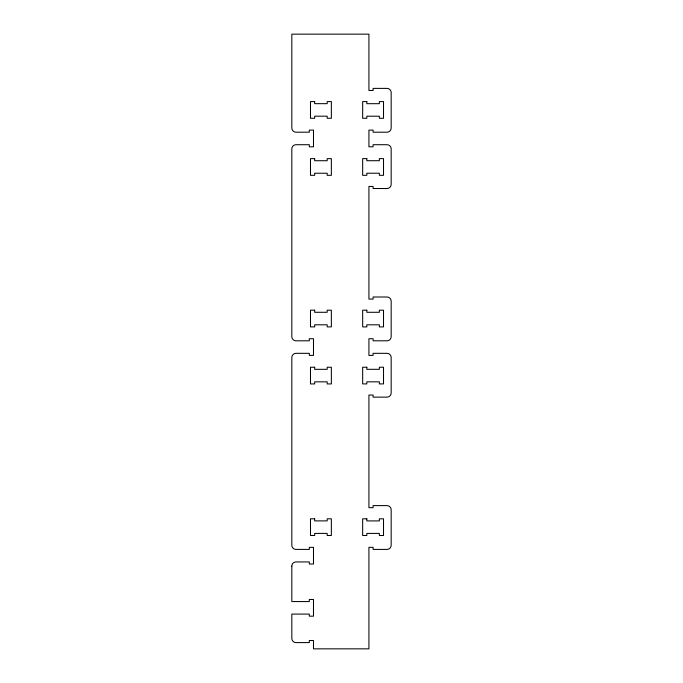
<?xml version="1.0" encoding="UTF-8"?>
<svg xmlns="http://www.w3.org/2000/svg" width="683" height="683" viewBox="0 0 683 683"><rect width="100%" height="100%" fill="white"/><g stroke="black" fill="none" stroke-linecap="round" stroke-linejoin="round"><path stroke-width="1.02" d="M291.829 566.105L291.829 601.569L309.314 601.569L309.314 599.478L313.488 599.478L313.488 616.168L309.314 616.168L309.314 614.085L291.829 614.085L291.829 638.417A4.175 4.175 0 0 0 296.004 642.592L309.314 642.592L309.314 640.509L313.488 640.509L313.488 648.85L368.922 648.85L368.922 547.331L373.089 547.331L373.089 549.414L386.996 549.414A4.175 4.175 0 0 0 391.171 545.239L391.171 509.774A4.175 4.175 0 0 0 386.996 505.608L373.089 505.608L373.089 507.691L368.922 507.691L368.922 395.047L373.089 395.047L373.089 397.13L386.996 397.13A4.175 4.175 0 0 0 391.171 392.956L391.171 357.491A4.175 4.175 0 0 0 386.996 353.324L373.089 353.324L373.089 355.408L368.922 355.408L368.922 338.717L373.097 338.717L373.097 340.808L386.996 340.808A4.175 4.175 0 0 0 391.171 336.634L391.171 301.169A4.175 4.175 0 0 0 386.996 296.994L373.097 296.994L373.097 299.086L368.922 299.086L368.922 186.433L373.089 186.433L373.089 188.517L386.996 188.517A4.175 4.175 0 0 0 391.171 184.35L391.171 148.885A4.175 4.175 0 0 0 386.996 144.711L373.089 144.711L373.089 146.802L368.922 146.802L368.922 130.112L373.097 130.112L373.097 132.195L386.996 132.195A4.175 4.175 0 0 0 391.171 128.02L391.171 92.564A4.175 4.175 0 0 0 386.996 88.389L373.097 88.389L373.097 90.472L368.922 90.472L368.922 34.15L291.829 34.15L291.829 128.02A4.175 4.175 0 0 0 296.004 132.195L309.314 132.195L309.314 130.112L313.488 130.112L313.488 146.802L309.314 146.802L309.314 144.711L296.004 144.711A4.175 4.175 0 0 0 291.829 148.885L291.829 336.634A4.175 4.175 0 0 0 296.004 340.808L309.314 340.808L309.314 338.717L313.488 338.717L313.488 355.408L309.314 355.408L309.314 353.324L296.004 353.324A4.175 4.175 0 0 0 291.829 357.491L291.829 545.239A4.175 4.175 0 0 0 296.004 549.414L309.314 549.414L309.314 547.331L313.488 547.331L313.488 564.013L309.314 564.013L309.314 561.93L295.952 561.93A4.175 4.175 0 0 0 291.829 566.105M314.667 101.588L310.492 101.588L310.492 118.279L314.667 118.279L314.667 116.187L327.183 116.187L327.183 118.279L331.357 118.279L331.357 101.588L327.183 101.588L327.183 103.671L314.667 103.671L314.667 101.588M366.831 101.596L362.664 101.596L362.664 118.287L366.831 118.287L366.831 116.204L379.355 116.204L379.355 118.287L383.522 118.287L383.522 101.596L379.355 101.596L379.355 103.688L366.831 103.688L366.831 101.596M314.667 158.635L310.492 158.635L310.492 175.318L314.667 175.318L314.667 173.234L327.183 173.234L327.183 175.318L331.357 175.318L331.357 158.635L327.183 158.635L327.183 160.718L314.667 160.718L314.667 158.635M366.831 158.618L362.664 158.618L362.664 175.309L366.831 175.309L366.831 173.226L379.355 173.226L379.355 175.309L383.522 175.309L383.522 158.618L379.355 158.618L379.355 160.71L366.831 160.71L366.831 158.618M314.667 310.193L310.492 310.193L310.492 326.884L314.667 326.884L314.667 324.801L327.183 324.801L327.183 326.884L331.357 326.884L331.357 310.193L327.183 310.193L327.183 312.285L314.667 312.285L314.667 310.193M366.831 310.21L362.664 310.21L362.664 326.901L366.831 326.901L366.831 324.809L379.355 324.809L379.355 326.901L383.522 326.901L383.522 310.21L379.355 310.21L379.355 312.293L366.831 312.293L366.831 310.21M314.667 367.241L310.492 367.241L310.492 383.931L314.667 383.931L314.667 381.84L327.183 381.84L327.183 383.931L331.357 383.931L331.357 367.241L327.183 367.241L327.183 369.324L314.667 369.324L314.667 367.241M366.831 367.232L362.664 367.232L362.664 383.914L366.831 383.914L366.831 381.831L379.355 381.831L379.355 383.914L383.522 383.914L383.522 367.232L379.355 367.232L379.355 369.315L366.831 369.315L366.831 367.232M314.667 518.807L310.492 518.807L310.492 535.498L314.667 535.498L314.667 533.406L327.183 533.406L327.183 535.498L331.357 535.498L331.357 518.807L327.183 518.807L327.183 520.89L314.667 520.89L314.667 518.807M366.831 518.815L362.664 518.815L362.664 535.506L366.831 535.506L366.831 533.423L379.355 533.423L379.355 535.506L383.522 535.506L383.522 518.815L379.355 518.815L379.355 520.907L366.831 520.907L366.831 518.815"/></g></svg>
